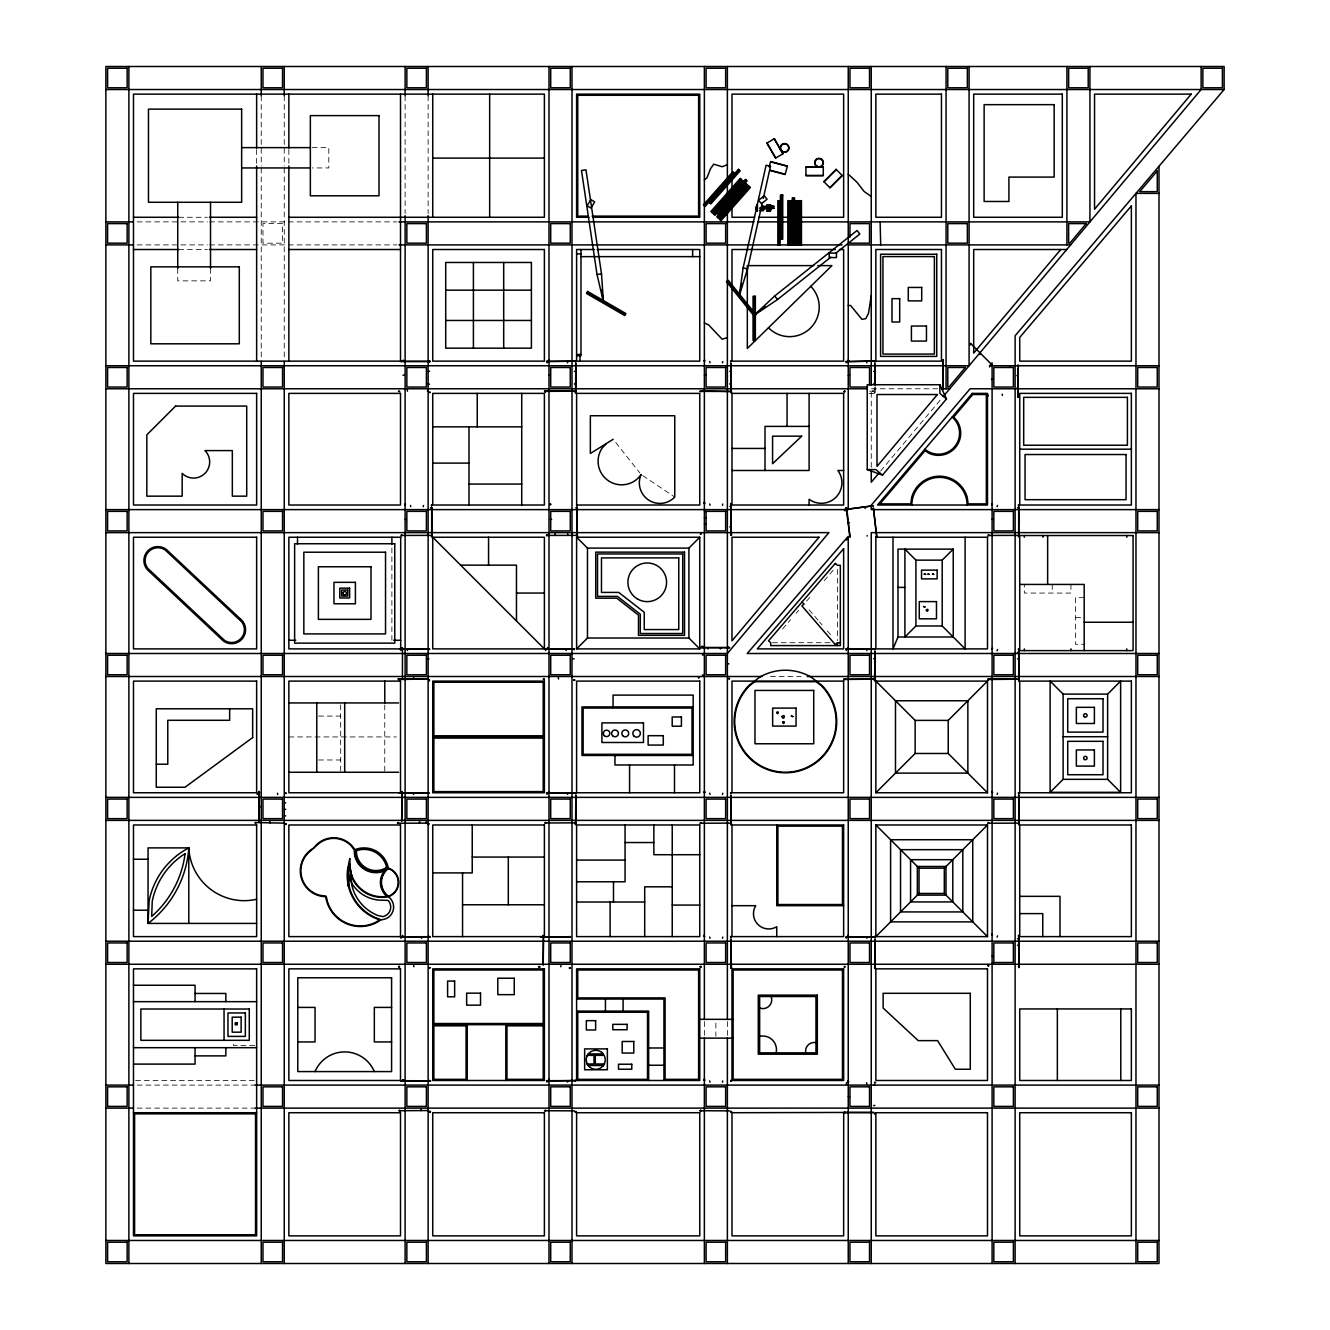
<?xml version="1.0" encoding="UTF-8"?>
<svg xmlns="http://www.w3.org/2000/svg" width="1330" height="1330" viewBox="0 0 1330 1330"><rect width="100%" height="100%" fill="white"/><g stroke="black" fill="none" stroke-linecap="round" stroke-linejoin="round"><path stroke-width="0.75" stroke-dasharray="5 3.75" d="M874.675 392.566L874.708 386.731M869.737 391.17L873.627 391.186L869.737 391.519M872.812 391.253L873.128 390.023M880.576 471.103L940.543 399.715M782.539 629.024L790.652 619.597M796.038 613.363L798.715 610.254M806.562 601.143L812.148 594.66M824.168 580.728L833.644 569.722M312.218 147.63L328.809 147.63L328.809 167.946L312.218 167.946M178.636 217.272L207.38 217.272M137.156 221.877L207.463 221.877M209.542 221.877L396.922 221.877M137.156 244.903L207.463 244.903M209.542 244.903L396.922 244.903M178.636 249.508L207.38 249.508M937.75 388.776L871.25 388.776L871.25 467.678M874.492 392.483L874.242 393.348M868.955 393.381L874.492 393.348M1084.183 597.669L1075.554 597.669L1075.554 644.285L1084.183 644.285M1075.554 617.635L1084.183 617.635M772.464 642.723L830.336 642.723M770.403 676.505L801.125 676.505M318.535 716.072L340.68 716.072M288.859 736.936L396.373 736.936M318.535 759.979L340.68 759.979M254.728 1045.546L233.615 1045.546L233.615 1041.407M135.544 1080.492L254.579 1080.492M137.156 1085.097L255.044 1085.097M137.156 1108.123L255.044 1108.123M642.806 475.641L674.759 497.054M809.039 609.755L818.166 620.345M819.48 621.858L822.09 624.884M827.293 630.935L831.217 635.474M615.724 442.508L639.846 472.915M875.24 386.714L875.256 392.566M1070.949 584.435L1070.949 593.064L1024.333 593.064L1024.333 584.435M1052.246 584.435L1052.246 593.064M875.406 392.4L874.542 392.4M837.468 569.439L837.468 640.628M727.377 1021.606L727.377 1035.937M715.873 1023.086L715.873 1036.253M704.368 1021.606L704.368 1035.937M428.127 95.727L428.127 213.615M405.118 95.727L405.118 213.615M391.885 547.927L391.885 640.262M384.769 704.95L384.769 772.264M340.68 704.817L340.68 772.264M288.859 149.542L288.859 164.554M284.254 95.727L284.254 166.034M284.254 168.112L284.254 361.66M261.245 95.727L261.245 166.034M261.245 168.112L261.245 361.66M256.64 149.542L256.64 164.554M210.522 268.444L210.522 280.863L177.738 280.863L177.738 268.444M282.542 223.606L262.974 223.606L262.974 243.174L282.542 243.174L282.542 223.606"/><path stroke-width="1.5" d="M259.35 792.082L258.968 821.275L259.051 791.333L259.051 792.248M402.076 792.065L401.677 821.258L401.976 791.516M431.668 536.439L431.685 507.245L432.134 536.422M542.673 935.971L543.521 935.971L543.205 965.131L543.388 935.306M575.541 392.566L575.824 363.373L576.04 393.198L575.292 392.533M575.541 824.168L575.824 794.974L576.04 824.8L575.292 824.151M576.921 507.245L577.303 536.439L577.17 507.245M730.918 392.566L730.935 363.373L731.384 392.566M730.918 534.993L730.935 505.816L731.384 534.993M730.918 824.168L730.935 794.991L730.818 824.8L731.384 824.168M730.918 968.04L730.935 938.847L731.384 968.04M874.708 384.769L875.074 363.373L875.223 384.769M875.29 680.345L875.123 651.118L874.492 680.661L875.406 680.644L874.558 680.644M874.791 968.04L875.074 938.847L875.29 968.672L874.542 968.007M943.12 389.574L942.953 359.632L942.804 389.574M1017.866 396.722L1018.248 367.529L1017.866 397.354L1018.448 396.722M1018.68 507.245L1018.664 536.439L1018.996 507.245M1018.68 651.334L1018.863 681.293L1018.996 651.334M1018.68 794.991L1018.863 824.933L1018.996 794.991M1018.68 937.716L1018.863 967.658L1018.996 937.716M284.487 823.137L255.327 822.555M400.463 361.56L430.421 361.428L400.463 361.295M398.518 679.397L397.919 678.815L427.745 678.932L398.584 679.53M398.052 822.538L397.387 823.27L427.213 823.12M399.898 649.289L429.839 649.173L399.881 649.04M399.366 793.162L429.307 793.046L399.349 792.896M401.311 535.441L430.504 535.375M400.446 937.035L429.64 936.702L400.446 936.769M398.867 1110.716L428.676 1110.55M400.829 1080.708L430.77 1080.791L400.829 1080.958M540.678 937.035L570.62 936.918L540.678 936.769M545.15 391.668L544.552 391.07L574.377 391.186L544.569 391.369M546.53 361.56L575.707 361.228L546.53 361.295M545.084 649.289L574.277 648.957L545.084 649.04M546.547 535.441L575.74 535.375M545.184 822.987L574.377 822.854M546.53 793.162L575.707 792.83L546.53 792.896M546.514 1080.708L575.707 1080.575L546.53 1080.958M574.377 1110.866L544.436 1110.716M700.661 391.369L699.813 391.369L729.754 391.452L700.594 390.92M699.829 647.727L729.771 647.61L699.813 647.477M700.594 822.538L699.929 823.27L729.754 823.12M700.727 1110.716L699.813 1110.716L729.754 1110.866M731.101 937.118L730.935 936.918M844.45 678.799L843.802 679.397L873.627 679.198L844.434 679.314M845.78 649.289L874.957 648.957L845.78 649.04M844.434 966.644L844.317 967.06M874.957 361.162L845.78 361.61L874.941 361.012M873.627 1112.628L843.686 1112.545L843.636 1235.869L731.982 1235.869L731.982 1112.728L873.627 1112.379M987.625 395.226L987.292 395.825M988.306 535.441L1017.5 535.375M988.323 679.497L1017.5 679.198L987.675 679.032L988.34 679.763M1018.88 505.6L1019.196 505.799M1017.5 823.12L987.675 823.27L988.34 822.538M1018.83 649.24L1018.68 649.406M1018.83 792.88L1018.68 793.062M1018.83 935.971L1018.747 935.771M880.709 244.903L880.111 221.877M431.834 505.034L431.818 505.749M577.07 505.034L577.037 505.749M700.228 534.095L700.594 534.228M698.483 677.818L698.516 677.103M731.084 361.743L731.068 361.012M731.084 503.605L731.068 504.303M731.084 793.362L731.068 792.63M731.084 1080.509L731.068 1081.224M874.957 937.218L845.764 937.052L874.957 936.702M763.553 206.333L763.719 206.981M350.754 874.01L351.785 885.115A43.109 43.109 0 0 0 378.219 915.622L383.057 916.603A9.792 9.792 0 0 0 388.177 900.443L383.605 900.194A35.528 35.528 0 0 1 352.001 883.752L347.828 874.392M763.254 209.01C763.919 212.75 761.226 208.411 763.187 209.126M764.8 206.832L769.388 206.2L769.388 208.195M762.406 202.459L747.56 268.893L739.247 295.726L743.138 267.912L766.097 165.236L770.502 166.217L763.304 198.436M871.25 295.543L868.507 313.265L865.847 318.601L861.973 319.383L850.651 305.534L848.241 305.318M347.795 885.813L350.422 872.879M970.069 345.035L970.834 344.054M979.661 354.628L980.41 353.647M739.247 295.726L741.857 284.022M769.206 166.882L770.635 161.545L787.393 166.034L785.116 174.513L770.22 170.523M845.913 507.994L846.745 507.894L850.003 537.237L846.096 507.761M846.196 539.631L846.379 539.83M873.045 505.915L844.101 509.673L872.995 505.666M876.586 537.021L873.411 507.994L876.936 536.954M403.306 360.114L403.239 360.098M398.501 391.07L398.501 391.369M429.44 392.55L430.105 392.533M255.177 823.204L255.26 822.705M285.867 792.763L286.183 793.561M405.367 504.286L404.636 504.353M285.435 824.534L285.485 824.55M402.092 647.66L402.308 648.358M549.356 360.114L549.29 360.098M429.39 680.644L429.108 681.06M576.339 361.428L576.073 361.926M549.988 503.688L550.504 503.787M428.144 824.517L428.21 824.534M402.441 935.605L402.641 935.389M577.386 537.071L577.087 537.054M543.704 679.115L543.205 679.314M429.241 968.373L429.291 968.406M574.311 649.173L574.61 648.757M403.539 1079.761L402.807 1079.827M704.518 360.33L704.8 360.098M549.356 791.732L548.642 791.732M429.623 1112.246L429.823 1112.462M704.019 502.557L704.318 502.258M538.583 966.843L538.8 967.06M730.818 535.042L730.818 535.342M569.473 968.373L569.689 968.589M548.642 1079.478L548.941 1079.179M848.607 360.114L848.54 360.098M844.4 391.369L843.902 391.569M575.757 1080.791L576.056 1080.359M704.518 792.065L704.8 791.716M575.308 1112.246L575.524 1112.462M704.019 935.306L704.318 935.306M699.813 966.843L700.029 966.644M848.39 648.192L848.39 647.66M991.814 364.653L970.435 343.306M875.007 649.173L875.306 648.757M704.019 1079.179L704.102 1079.677M730.918 1111.913L731.118 1111.963M991.631 503.987L991.848 504.203M847.892 935.306L847.892 935.605M1018.364 536.788L1018.647 536.555M992.496 648.442L992.346 648.092M875.007 936.619L875.506 937.118M847.892 1081.007L848.39 1081.506M991.631 791.732L991.848 791.516M875.606 1082.919L875.506 1082.404M874.558 1114.075L875.273 1114.075M991.631 934.458L991.848 934.242M987.675 965.414L988.173 965.913M897.983 637.004L953.228 637.004L953.228 549.124L897.983 549.124L897.983 637.004L893.012 648.89L893.012 537.237M844.899 510.787L844.899 509.556M757.435 206.499L757.352 207.663M760.012 210.323L760.893 208.877L769.605 208.877M757.585 205.685L755.939 208.877M756.72 205.718L755.872 207.148L756.77 207.148M586.995 1056.037L588.276 1053.909L603.155 1053.909L603.155 1055.355L595.291 1055.355L595.291 1063.967L603.338 1063.967L603.338 1065.496L588.093 1065.496L586.879 1063.318M603.205 1065.746L604.468 1063.601M407.495 391.203L407.196 389.973M427.512 391.253L427.811 390.023M410.754 506.647L410.471 505.433M423.489 505.483L423.189 506.697M257.455 793.195L257.156 794.409M547.328 361.56L547.046 362.774M277.771 794.459L277.471 793.229M270.123 822.871L269.824 821.657M567.644 362.824L567.361 361.61M400.995 650.52L400.696 649.306M407.695 649.306L407.412 650.52M413.381 678.982L413.663 677.768M554.909 535.059L555.192 533.845M567.927 535.109L567.627 533.895M413.73 793.162L413.431 794.392M710.004 362.774L709.721 361.56M419.399 822.854L419.698 821.641M426.398 822.854L426.099 821.641M722.739 361.61L722.439 362.824M545.899 649.306L545.599 650.52M566.214 650.57L565.915 649.339M558.567 678.982L558.268 677.768M401.261 937.035L400.962 938.265M421.577 938.315L421.278 937.085M413.929 966.727L413.63 965.497M710.004 505.217L709.721 503.987M722.739 504.037L722.439 505.267M547.328 793.162L547.046 794.392M567.644 794.442L567.361 793.212M846.578 361.56L846.296 362.774M866.894 362.824L866.611 361.61M707.926 648.957L707.626 647.743M720.661 647.793L720.361 649.007M560.728 966.727L561.011 965.497M710.004 794.392L709.721 793.162M989.769 365.717L989.47 366.947M722.739 793.212L722.439 794.442M547.328 1080.908L547.046 1082.138M1010.085 366.98L1009.786 365.767M1002.438 395.409L1002.155 394.179M567.644 1082.171L567.361 1080.958M846.578 649.306L846.296 650.52M866.894 650.57L866.611 649.339M710.004 938.265L709.721 937.035M722.739 937.085L722.439 938.315M997.45 505.433L997.168 506.647M710.004 1082.138L709.721 1080.908M722.739 1080.958L722.439 1082.171M997.45 649.522L997.168 650.752M846.578 937.035L846.296 938.265M866.894 938.315L866.611 937.085M997.45 793.162L997.168 794.392M846.578 1082.736L846.296 1083.967M866.894 1084L866.611 1082.786M997.45 935.888L997.168 937.118M1060.725 249.508L973.693 353.115L973.693 249.508L1066.909 249.508M879.246 472.699L871.25 482.208L871.25 469.756M943.219 396.54L1201.123 89.526L1201.123 66.5M882.472 475.126L946.478 398.934L939.861 384.736L867.226 384.736L867.226 469.573L882.472 475.126L875.855 469.573L867.226 469.573M1158.995 166.267L1158.995 1263.5L105.868 1263.5L105.868 66.5L1224.132 66.5L1224.132 89.526L1015.123 335.742L1015.123 1263.5M704.252 205.668L733.611 172.617M709.954 203.174L739.297 170.107M711.716 212.301L741.059 179.234M714.193 214.496L745.382 179.367L747.111 180.897L717.751 213.947L716.039 212.418M746.246 180.132L715.058 215.261L713.329 213.731L742.689 180.681L744.401 182.193M717.651 217.555L746.995 184.504M720.195 219.832L749.555 186.765M606.281 443.588L601.925 448.393A23.541 23.541 0 0 0 608.591 480.878A23.541 23.541 0 0 0 641.11 474.527A20.549 20.549 0 0 0 674.759 497.054L674.759 415.741L590.354 415.741L590.354 453.48L613.18 439.299M824.051 181.861L836.321 169.592M829.837 187.646L842.09 175.377M576.605 648.89L587.478 638.018L688.89 638.018L699.763 648.89L699.763 537.237L576.605 537.237L576.605 648.89L699.763 648.89M576.605 537.237L587.478 548.11L688.89 548.11L699.763 537.237M965.115 537.237L965.115 648.89L942.205 625.981L942.205 560.146L953.228 549.124M915.921 625.981L904.899 637.004L904.899 549.124L915.921 560.146L915.921 625.981L942.205 625.981M875.855 792.763L915.14 753.478L948.224 753.478L987.492 792.763L875.855 792.763L875.855 681.11L987.492 681.11L987.492 792.763M948.224 753.478L948.224 720.394L987.492 681.11M1120.625 792.331L1107.624 779.33L1107.624 694.11L1120.625 681.11L1120.625 792.331L1050.118 792.331L1050.118 681.11L1063.119 694.11L1063.119 779.33L1050.118 792.331M875.855 936.619L919.047 893.444L919.047 868.174L875.855 824.982L987.492 824.982L987.492 936.619L875.855 936.619L875.855 824.982M919.047 868.174L944.317 868.174L987.492 824.982M830.801 257.156L777.518 299.533L754.193 315.193L774.708 295.992L857.052 230.489L859.862 234.03L835.639 253.299M840.344 642.723L837.468 642.723L835.29 644.601L801.907 605.898L804.101 604.019L801.907 602.141M848.241 522.989L849.438 522.673M872.098 509.124L873.295 508.825M755.141 315.426L756.038 314.711L728.275 280.314L726.496 281.744L752.98 314.595M754.193 315.193L765.149 306.482M403.007 375.276L404.22 374.977M429.557 371.186L428.343 371.486M428.293 383.904L429.507 384.204M549.057 375.276L550.271 374.977M575.607 371.186L574.394 371.486M574.344 383.904L575.558 384.204M405.185 519.149L406.415 519.432M430.521 507.761L431.751 508.06M704.435 375.276L705.665 374.977M731.001 371.186L729.771 371.486M729.721 383.904L730.951 384.204M550.42 519.149L551.634 519.432M575.757 507.761L576.971 508.06M848.307 375.276L849.521 374.977M874.857 371.186L873.644 371.486M428.975 658.932L427.761 658.633M873.594 383.904L874.808 384.204M704.484 511.252L705.698 511.535M704.435 517.719L705.665 518.002M729.771 506.331L731.001 506.614M259.167 806.911L260.397 806.612M704.435 524.269L705.665 523.97M285.734 802.821L284.504 803.12M284.504 809.089L285.734 809.371M730.951 526.647L729.721 526.929M284.454 815.988L285.684 815.839M991.498 379.432L992.712 379.133M1018.049 375.343L1016.835 375.642M572.947 658.633L574.178 658.932M1016.785 388.077L1017.999 388.36M702.406 654.992L703.62 654.693M702.356 675.025L703.57 675.308M727.693 663.637L728.907 663.919M992.18 519.149L993.394 519.432M1017.516 507.761L1018.73 508.06M873.644 658.633L874.857 658.932M1018.73 652.149L1017.516 652.448M1017.516 658.865L1018.73 659.148M1018.73 938.514L1017.516 938.814M992.18 956.17L993.394 956.47M1017.516 945.231L1018.73 945.514M992.18 963.169L993.394 962.87M848.307 1096.452L849.521 1096.751M873.644 1085.064L874.857 1085.363M874.808 1105.38L873.594 1105.679M384.919 870.069L388.327 868.058A17.689 17.689 0 0 0 388.327 896.719A12.685 12.685 0 0 1 381.045 919.728L377.122 918.282A45.952 45.952 0 0 1 349.358 863.602L347.812 874.658L348.975 885.747M875.09 361.644L875.506 361.644M1018.481 366.016L1018.481 365.168L1018.514 366.082M547.495 647.56L547.927 648.225M729.239 678.882L729.023 678.583M429.673 936.918L430.172 937.118M398.767 966.428L398.568 966.644M727.377 164.704L722.124 166.749L713.745 164.172L710.636 168.461L706.962 177.804L704.368 179.866M727.377 337.587L722.157 339.216L708.641 324.919L704.368 322.924M597.037 274.545L601.509 273.88L585.965 169.808L581.493 170.489L597.037 274.545L603.421 301.893L601.509 273.88M845.996 508.742L846.844 508.642M865.215 507.927L865.099 508.442M867.093 536.09L867.21 535.574M876.287 536.638L877.152 536.522M876.337 537.004L877.202 536.904M402.408 677.386L402.491 648.192M574.51 680.312L574.294 680.145M105.868 89.526L1224.132 89.526M241.644 147.63L310.139 147.63M432.732 158.104L544.386 158.104M805.947 167.248L823.287 167.248M241.644 167.946L310.139 167.946M805.947 175.427L823.287 175.427M1158.995 193.382L1135.97 193.382L1135.97 1263.5M794.575 200.697L791.117 200.697L791.117 244.903M756.737 204.82L757.585 204.82M767.61 205.302L769.92 205.302M771.467 205.618L771.467 209.043M756.72 206L756.72 208.394M771.467 206.2L774.309 206.433L771.467 206.283M756.72 206.3L756.72 208.095M769.638 206.466L761.492 206.2M769.638 206.549L771.633 206.798M762.04 207.148L765.98 207.148M769.605 207.148L767.942 207.148L767.942 204.853M769.638 207.846L771.633 207.746M759.397 208.095L769.638 207.929M771.467 208.295L774.309 208.228L771.467 208.527M757.618 208.877L755.872 208.877L756.77 210.323M771.467 208.793L771.566 205.568M756.72 210.323L757.585 210.306M760.078 210.306L760.162 211.154M760.893 210.622L763.52 210.622L763.52 208.877M767.061 211.187L770.502 211.187L770.502 210.323L767.061 210.323L767.144 211.187L767.36 210.323M767.626 211.27L769.937 211.27M587.993 216.125L577.752 216.125L577.752 95.278L698.616 95.278L698.616 216.125L592.099 216.125M133.482 217.272L178.636 217.272M209.425 217.272L256.64 217.272M288.859 217.272L544.386 217.272L544.386 94.131L133.482 94.131L133.482 361.145L400.513 361.145L400.513 94.131M588.924 217.272L576.605 217.272L576.605 94.131L699.763 94.131L699.763 217.272L593.03 217.272M754.725 217.272L731.982 217.272L731.982 94.131L843.636 94.131L843.636 217.272L783.669 217.272M758.865 217.272L779.53 217.272M105.868 221.877L133.017 221.877M398.967 221.877L754.01 221.877M758.1 221.877L778.582 221.877M782.688 221.877L1089.935 221.877L1089.935 66.5M792.264 242.126L794.575 242.126M849.953 243.174L869.521 243.174L869.521 223.606L849.953 223.606L849.953 237.305M105.868 244.903L133.017 244.903M398.967 244.903L842.09 244.903M848.241 244.903L1070.6 244.903M133.482 249.508L178.636 249.508M209.425 249.508L256.64 249.508M288.859 249.508L400.513 249.508M594.493 249.508L576.605 249.508L576.605 361.145L699.763 361.145L699.763 249.508L597.137 249.508M835.356 249.508L731.982 249.508L731.982 361.145L843.636 361.145L843.636 249.508L839.496 249.508M576.605 253.864L580.977 253.864M580.977 256.64L699.763 256.64M813.727 265.618L747.327 265.618L747.327 348.46L831.932 265.618L817.767 265.618M445.716 290.173L531.402 290.173M445.716 320.464L531.402 320.464M576.605 354.545L580.977 354.545M576.605 355.692L580.977 355.692L580.977 249.508M548.509 360.48L549.373 360.48M847.759 360.48L848.623 360.48M942.521 360.413L943.386 360.413M942.521 360.796L943.386 360.796M402.458 360.862L403.322 360.862M548.509 360.862L549.373 360.862M703.886 360.862L704.75 360.862M847.759 360.862L848.623 360.862M990.95 365.019L991.814 365.019M105.868 365.75L969.088 365.75L969.088 66.5M1158.995 365.75L989.653 365.75L992.097 362.874L992.097 1263.5M867.576 387.047L849.953 387.047L849.953 367.479L869.521 367.479L869.521 385.085M105.868 388.776L867.409 388.776M941.906 388.776L949.753 388.776M1158.995 388.776L970.119 388.776L871.25 505.234L871.25 509.623L1158.995 509.623M429.241 392.151L430.105 392.151M575.292 392.151L576.156 392.151M730.669 392.151L731.533 392.151M730.669 392.533L731.533 392.533M1017.733 396.307L1018.597 396.307M1017.733 396.689L1018.597 396.689M809.106 426.398L765.016 426.398L765.016 470.488M432.732 426.847L521.726 426.847M731.982 448.443L765.016 448.443M1019.728 449.191L1131.365 449.191M432.732 463.106L468.991 463.106M731.982 470.488L809.106 470.488L809.106 393.381M843.636 470.488L837.867 470.488A20.565 20.565 0 0 1 809.106 499.265L809.106 505.018M468.991 484.07L521.726 484.07M703.886 502.923L704.75 502.923M703.886 503.305L704.75 503.305M549.872 504.353L550.736 504.353M404.636 504.735L405.5 504.735M549.872 504.735L550.736 504.735M991.631 504.735L992.496 504.735M576.605 505.018L699.763 505.018L699.763 393.381L576.605 393.381L576.655 505.749M105.868 509.623L848.241 509.623L848.241 66.5M105.868 532.632L828.889 532.632L727.377 653.495L105.868 653.495M1158.995 532.632L871.25 532.632L871.25 1263.5M730.669 534.594L731.533 534.594M730.669 534.976L731.533 534.976M431.419 536.023L432.283 536.023M576.655 536.023L577.519 536.023M1018.414 536.023L1019.279 536.023M431.419 536.406L432.283 536.406M576.655 536.406L577.519 536.406M1019.279 536.406L1019.129 536.422M432.732 537.237L544.386 537.237L544.386 648.89L432.732 648.89L432.732 537.237L544.386 648.89M915.921 560.146L942.205 560.146M460.645 565.15L516.472 565.15L516.472 620.977M1019.728 584.435L1084.183 584.435L1084.183 650.619M897.983 587.394L904.899 587.394M516.472 593.064L544.386 593.064M1084.183 622.24L1133.077 622.24M288.859 640.262L295.775 640.262M393.647 640.262L400.696 640.262M702.722 646.28L701.941 646.297M701.808 647.045L702.672 647.045M401.876 648.225L402.741 648.225M847.759 648.225L848.623 648.225M401.876 648.608L402.741 648.608M547.079 648.608L547.927 648.608M847.759 648.608L848.623 648.608M991.631 648.824L992.496 648.824M1158.995 653.495L747.227 653.495L848.241 536.323L848.241 1263.5M105.868 676.505L762.206 676.505M807.26 676.505L1158.995 676.505M728.591 678.333L729.455 678.333M728.591 678.716L729.455 678.716M428.659 679.896L429.524 679.896M573.862 679.896L574.726 679.896M874.542 679.896L875.406 679.896M428.659 680.278L429.524 680.278M573.862 680.278L574.726 680.278M874.542 680.278L875.406 680.278M1018.414 680.112L1019.279 680.112M1063.119 694.11L1107.624 694.11M288.859 702.938L398.568 702.938M693.179 706.912L581.975 706.912L581.975 755.473L693.179 755.473M875.855 681.11L915.14 720.394L948.224 720.394M1063.119 736.72L1107.624 736.72M432.732 736.936L544.386 736.936M156.275 764.218L167.78 764.218L167.78 720.295L229.658 720.295L229.658 708.79M288.859 772.264L398.568 772.264M1063.119 779.33L1107.624 779.33M259.483 792.115L258.885 792.098M401.344 792.098L402.209 792.098M548.509 792.098L549.373 792.098M703.886 792.098L704.75 792.098M991.631 792.098L992.496 792.098M258.619 792.497L259.483 792.497M401.344 792.481L402.209 792.481M548.509 792.481L549.373 792.481M703.886 792.481L704.75 792.481M991.631 792.481L992.496 792.481M105.868 797.368L1158.995 797.368M105.868 820.377L1158.995 820.377M285.418 823.785L286.266 823.785M428.127 823.769L428.992 823.769M575.292 823.769L576.156 823.769M730.669 823.769L731.533 823.769M1018.414 823.769L1019.279 823.769M428.127 824.151L428.992 824.151M730.669 824.151L731.533 824.151M285.418 824.168L286.266 824.168M625.05 842.538L653.861 842.538M256.64 899.263A55.528 55.528 0 0 1 188.794 847.892L148.046 847.892L148.046 923.419L256.64 923.419M699.763 854.708L653.861 854.708L653.861 824.982M472.233 857.069L544.386 857.069M133.482 859.247L148.046 859.247M576.605 860.094L625.05 860.094M432.732 872.912L472.233 872.912L472.233 824.982M576.605 881.79L625.05 881.79L625.05 824.982M672.232 886.811L644.701 886.811L644.701 936.619M919.047 893.444L944.317 893.444L987.492 936.619M1019.728 896.337L1060.01 896.337L1060.01 936.619M576.605 902.023L644.701 902.023M462.557 904.766L544.386 904.766M672.232 905.082L699.763 905.082M731.982 905.68L755.723 905.68A15.295 15.295 0 0 0 776.753 926.711L776.753 936.619M843.636 905.68L776.753 905.68L776.753 824.982M133.482 910.202L148.046 910.202M1019.728 913.61L1042.753 913.61L1042.753 936.619M991.631 934.824L992.496 934.824M991.631 935.206L992.496 935.206M847.759 935.971L848.623 935.971M402.425 936.353L403.289 936.353M703.886 936.353L704.75 936.353M847.759 936.353L848.623 936.353M105.868 941.224L1158.995 941.224M105.868 964.25L1158.995 964.25M1018.414 966.494L1019.279 966.494M429.224 967.625L430.072 967.625M569.456 967.625L570.321 967.625M730.669 967.625L731.533 967.625M874.542 967.625L875.406 967.625M429.224 968.007L430.072 968.007M569.456 968.007L570.321 968.007M730.669 968.007L731.533 968.007M133.482 985.247L195.061 985.247L195.061 1001.656M195.061 993.46L225.851 993.46L225.851 1001.656M576.605 999.046L663.936 999.046L663.936 1080.492M133.482 1001.656L256.64 1001.656M297.787 1007.409L315.044 1007.409L315.044 1041.939L297.787 1041.939M391.585 1007.409L374.329 1007.409L374.329 1041.939L391.585 1041.939M576.605 1011.099L648.658 1011.099L648.658 1080.492M699.763 1019.329L733.129 1019.329M432.732 1024.682L544.386 1024.682M699.763 1038.132L733.129 1038.132M133.482 1047.691L256.64 1047.691M648.658 1047.99L663.953 1047.99M587.411 1055.355L594.011 1055.355L594.011 1063.967L587.245 1063.967M195.061 1055.887L225.851 1055.887L225.851 1047.691M133.482 1064.1L195.061 1064.1L195.061 1047.691M648.658 1065.247L663.953 1065.247M548.509 1079.827L549.373 1079.827M703.886 1079.827L704.75 1079.827M402.807 1080.209L403.672 1080.209M548.509 1080.209L549.373 1080.209M703.886 1080.209L704.75 1080.209M847.759 1081.672L848.623 1081.672M847.759 1082.055L848.623 1082.055M105.868 1085.097L133.017 1085.097M255.044 1085.097L1158.995 1085.097M105.868 1108.123L133.017 1108.123M255.044 1108.123L1158.995 1108.123M421.161 1109.37L420.862 1110.6M429.59 1111.498L430.455 1111.498M575.292 1111.498L576.156 1111.498M730.669 1111.498L731.533 1111.498M429.59 1111.88L430.455 1111.88M575.292 1111.88L576.156 1111.88M730.669 1111.88L731.533 1111.88M133.482 1112.728L256.64 1112.728M874.542 1113.326L875.406 1113.326M105.868 1240.474L1158.995 1240.474M743.138 267.912L747.56 268.893M770.552 161.844L787.31 166.333M770.303 170.24L785.199 174.23M432.067 536.555L431.651 536.971M576.356 792.746L576.073 793.545M587.062 292.45L625.349 314.562M871.25 196.441L864.118 191.487L856.886 182.127L848.241 174.164M946.478 398.934L939.861 393.381L939.861 384.736M601.659 1052.362L603.388 1054.141M727.394 281.029L754.01 314.03M774.708 295.992L777.518 299.533M774.16 138.852L782.838 153.881M767.077 142.942L775.756 157.971M352.134 877.9L349.358 863.602A32.652 32.652 0 0 0 388.327 896.719A15.096 15.096 0 0 0 388.327 868.058A21.114 21.114 0 0 1 354.877 849.687A24.688 24.688 0 0 0 313.664 848.091A25.935 25.935 0 0 0 325.684 896.719A35.012 35.012 0 0 0 381.045 919.728M601.642 290.023L603.421 301.893M872.613 505.716L872.713 506.564M846.661 538.933L846.761 539.781M769.289 206.2L769.305 208.095M1126.759 535.524L1126.759 537.237M1126.759 648.89L1126.759 650.619M1120.791 1008.938L1120.791 1080.492M1070.949 648.89L1070.949 650.619M1066.909 66.5L1066.909 244.903M1057.35 1008.938L1057.35 1080.492M1047.641 535.524L1047.641 584.435M1043.036 535.524L1043.036 537.237M1024.333 535.524L1024.333 537.237M1024.333 648.89L1024.333 650.619M1018.797 504.885L1018.797 505.749M1018.797 648.974L1018.797 649.838M1018.797 792.63L1018.797 793.478M1018.797 935.356L1018.797 936.204M1018.431 504.885L1018.431 505.749M1018.431 648.974L1018.431 649.838M1018.431 792.63L1018.431 793.478M1018.431 935.356L1018.431 936.22M1017.733 365.168L1017.733 366.033M988.722 534.793L988.722 535.658M988.722 678.899L988.722 679.763M988.722 822.538L988.722 823.403M988.722 965.264L988.722 966.129M988.34 534.793L988.34 535.658M988.34 965.264L988.34 966.129M988.04 395.093L988.04 395.958M946.062 66.5L946.062 388.776M944.317 868.174L944.317 893.444M915.14 720.394L915.14 753.478M874.941 648.757L874.941 649.622M874.941 936.486L874.941 937.351M874.558 361.012L874.558 361.876M874.558 648.757L874.558 649.622M874.558 936.486L874.558 937.351M874.558 1082.188L874.558 1083.052M871.25 66.5L871.25 384.935M844.849 390.92L844.849 391.785M844.849 678.666L844.849 679.53M844.849 966.411L844.849 967.276M844.849 1112.113L844.849 1112.977M844.467 390.92L844.467 391.785M844.467 678.666L844.467 679.53M844.467 966.411L844.467 967.276M844.467 1112.113L844.467 1112.977M837.468 642.723L837.468 645.599M801.458 244.903L801.458 200.697L799.147 200.697L799.147 244.903M800.294 200.697L800.294 244.903M798.05 244.903L798.05 200.697L795.739 200.697L795.739 244.903M796.886 200.697L796.886 244.903M794.575 244.903L794.575 197.921L792.264 197.921L792.264 244.903M793.428 197.921L793.428 244.903M790.103 244.903L790.103 200.697L787.809 200.697L787.809 244.903M788.956 200.697L788.956 244.903M787.061 393.381L787.061 426.398M781.575 195.044L781.575 239.25M780.128 244.903L780.128 200.697L777.834 200.697L777.834 244.903M778.981 200.697L778.981 244.903M771.084 206.749L771.084 207.646M770.552 206.549L770.552 207.846M770.353 204.853L770.253 205.718M770.419 210.323L770.353 211.187M769.987 204.853L769.92 205.718M770.17 206.549L769.97 207.846M769.937 210.323L769.937 211.187M769.638 210.323L769.638 211.187M769.588 204.853L769.605 211.187M769.189 204.853L769.222 205.718M769.206 210.323L769.206 211.187M768.773 204.853L768.757 205.718M768.773 210.323L768.79 211.187M768.341 204.853L768.308 205.718M768.358 210.323L768.324 211.187M767.942 208.877L767.925 211.187M767.56 204.853L767.61 205.718M767.576 210.323L767.56 211.187M767.194 204.853L767.277 205.718M760.893 208.877L761.026 210.622M757.219 204.82L757.285 205.685M757.236 210.306L757.219 211.154M757.036 204.82L757.036 205.685M757.036 210.306L757.036 211.154M756.787 204.82L756.82 211.154M754.193 296.307L754.193 340.513M731.068 936.486L731.068 937.351M730.685 361.012L730.685 361.876M730.685 503.455L730.685 504.319M730.685 792.63L730.685 793.478M730.685 936.486L730.685 937.351M730.685 1080.359L730.685 1081.224M728.607 647.195L728.607 648.059M727.377 66.5L727.377 179.001M727.377 185.119L727.377 1019.561M727.377 1037.982L727.377 1263.5M704.368 66.5L704.368 1019.561M704.368 1037.982L704.368 1263.5M700.976 390.92L700.976 391.785M700.976 533.363L700.976 534.228M700.976 822.538L700.976 823.403M700.976 966.411L700.976 967.276M700.976 1110.284L700.976 1111.149M700.594 966.411L700.594 967.276M700.594 1110.284L700.594 1111.149M698.898 677.103L698.898 677.968M692.631 249.508L692.631 256.64M688.89 548.11L688.89 638.018M674.493 764.983L674.493 792.763M672.232 824.982L672.232 936.619M629.572 764.983L629.572 792.763M623.105 999.046L623.105 1011.099M614.959 755.473L614.959 764.983L693.179 764.983L693.179 695.108L613.063 695.108L613.063 706.912M613.496 881.79L613.496 902.023M610.104 902.023L610.104 936.619M605.433 999.046L605.433 1011.099M587.478 548.11L587.478 638.018M579.98 355.692L579.98 361.145M575.308 361.012L575.308 361.876M575.308 792.63L575.308 793.478M575.308 1080.359L575.308 1081.224M574.244 648.757L574.244 649.622M573.862 648.757L573.862 649.622M572 66.5L572 1263.5M569.839 936.486L569.839 937.351M569.456 936.486L569.456 937.351M548.991 66.5L548.991 1263.5M546.962 534.793L546.962 535.658M546.58 534.793L546.58 535.658M545.599 390.92L545.599 391.785M545.599 822.538L545.599 823.403M545.599 1110.284L545.599 1111.149M545.217 390.92L545.217 391.785M545.217 822.538L545.217 823.403M545.217 1110.284L545.217 1111.149M544.153 678.666L544.153 679.53M539.764 966.411L539.764 967.276M539.382 966.411L539.382 967.276M521.726 393.381L521.726 505.018M508.309 857.069L508.309 904.766M505.816 1024.682L505.816 1080.492M503.704 262.476L503.704 348.177M489.656 94.131L489.656 217.272M488.559 537.237L488.559 565.15M477.237 393.381L477.237 426.847M473.413 262.476L473.413 348.177M468.991 426.847L468.991 505.018M467.229 1024.682L467.229 1080.492M462.557 872.912L462.557 936.619M432.732 94.131L432.732 217.272M431.435 504.885L431.435 505.749M429.623 361.012L429.623 361.876M429.607 936.486L429.607 937.351M429.607 1080.359L429.607 1081.224M429.241 361.012L429.241 361.876M429.224 936.486L429.224 937.351M429.058 648.757L429.058 649.622M428.676 648.757L428.676 649.622M428.127 66.5L428.127 95.727M428.127 215.676L428.127 1263.5M405.118 66.5L405.118 95.727M405.118 215.676L405.118 1263.5M401.726 534.793L401.726 535.658M401.344 534.793L401.344 535.658M399.898 1110.284L399.898 1111.149M399.549 390.92L399.549 391.785M399.515 966.411L399.515 967.276M399.515 1110.284L399.515 1111.149M398.967 678.666L398.967 679.53M399.133 966.411L399.133 967.276M398.435 822.538L398.435 823.403M391.885 537.237L391.885 544.153M384.769 681.11L384.769 702.938M344.686 702.938L344.686 772.264M316.773 702.938L316.773 772.264M297.504 537.237L297.504 544.153M288.859 94.131L288.859 147.996M288.859 165.967L288.859 361.145M285.418 792.647L285.418 793.511M284.254 66.5L284.254 95.727M284.254 361.66L284.254 1263.5M261.245 66.5L261.245 95.727M261.245 361.66L261.245 1263.5M256.64 94.131L256.64 147.996M256.64 165.967L256.64 361.145M255.709 822.555L255.709 823.42M224.055 1009.021L224.055 1040.326M210.522 202.276L210.522 268.444M188.794 847.892A103.474 103.474 0 0 1 148.046 923.419L149.143 900.759A76.575 76.575 0 0 1 188.794 847.892L188.794 923.419M177.738 202.276L177.738 268.444M128.877 66.5L128.877 1263.5M952.13 417.071A21.064 21.064 0 0 1 954.558 446.764A21.064 21.064 0 0 1 924.865 449.191M911.815 505.018A27.647 27.647 0 0 1 939.462 477.37A27.647 27.647 0 0 1 967.11 505.018M805.731 1052.845A8.695 8.695 0 0 1 815.972 1042.604M759.646 1036.336A13.765 13.765 0 0 1 776.138 1052.845M771.134 996.519A8.845 8.845 0 0 1 759.646 1008.007M810.785 286.332A29.609 29.609 0 0 1 810.336 328.194A29.609 29.609 0 0 1 768.474 327.762M354.877 849.687A24.655 24.655 0 0 1 388.327 868.058M315.044 1071.581A32.169 32.169 0 0 1 374.329 1071.581M185.036 853.71L184.936 854.791A100.349 100.349 0 0 1 151.703 916.42L152.219 901.374A73.449 73.449 0 0 1 183.956 854.359L185.036 853.71M776.72 712.498C777.934 716.305 779.679 709.821 776.72 712.498M781.974 716.504C783.736 721.99 786.246 712.631 781.974 716.504M782.622 722.273C783.902 726.296 785.747 719.43 782.622 722.273M791.383 716.139L792.996 716.571L791.383 716.139M911.632 497.553L910.817 503.87L879.961 503.87L925.082 450.704L928.988 453.231A22.228 22.228 0 0 0 956.769 420.496L953.66 417.055L972.779 394.528L986.345 394.528L986.345 503.87L968.124 503.87L967.292 497.553A28.811 28.811 0 0 0 911.632 497.553M924.217 574.011L925.63 574.394L924.217 574.011M923.585 606.547L924.965 606.929L923.585 606.547M927.991 574.028L929.188 574.361L927.991 574.028M926.295 610.005C927.575 614.028 929.421 607.162 926.295 610.005M932.513 574.045L933.693 574.361L932.513 574.045M349.757 858.565L347.645 868.989A46.567 46.567 0 0 0 376.889 918.847L379.665 919.861L375.659 922.305A34.397 34.397 0 0 1 327.646 902.355L326.166 896.187L319.15 895.123A25.32 25.32 0 0 1 308.643 852.547L317.687 844.517A24.073 24.073 0 0 1 351.153 845.813L354.279 849.903L354.412 853.727A21.729 21.729 0 0 0 381.328 871.998L385.783 869.438L383.904 871.615A18.288 18.288 0 0 0 385.783 895.356L386.88 896.287L383.439 896.703A32.036 32.036 0 0 1 350.172 868.407L349.757 858.565M590.769 199.6L587.145 205.867L591.019 208.112L594.643 201.844L590.769 199.6M587.627 291.453L586.48 293.448L624.768 315.559L625.915 313.564L587.627 291.453M937.401 394.528L877.002 466.414L877.002 394.528L937.401 394.528M819.014 537.237L731.982 640.844L731.982 537.237L819.014 537.237M1191.231 94.131L1094.54 209.242L1094.54 94.131L1191.231 94.131M965.38 367.479L948.938 387.047L947.791 387.047L947.791 367.479L965.38 367.479M1086.228 223.606L1069.802 243.174L1068.638 243.174L1068.638 223.606L1086.228 223.606M1157.266 170.972L1139.71 191.653L1157.266 191.653L1157.266 170.972M972.247 393.381L877.484 505.018L987.492 505.018L987.492 393.381L972.247 393.381M1131.365 205.917L1019.728 337.438L1019.728 361.145L1131.365 361.145L1131.365 205.917M843.636 548.708L757.269 648.89L843.636 648.89L843.636 548.708M835.29 563.421L768.54 640.844L770.718 642.723L770.718 645.599L840.344 645.599L840.344 565.3L837.468 565.3L835.29 563.421M732.747 171.853L703.404 204.903L705.116 206.433L734.459 173.382L732.747 171.853M738.449 169.342L709.09 202.409L710.819 203.939L740.162 170.872L738.449 169.342M740.212 178.469L710.852 211.536L712.581 213.066L741.924 179.999L740.212 178.469M746.147 183.739L716.787 216.79L718.516 218.32L747.859 185.269L746.147 183.739M748.69 186L719.347 219.068L721.06 220.597L750.403 187.53L748.69 186M175.593 406.082L146.832 434.844L146.832 496.157L182.177 496.157L182.177 473.364A16.11 16.11 0 0 0 204.97 473.364A16.11 16.11 0 0 0 204.97 450.587L232.334 450.587L232.334 496.157L246.715 496.157L246.715 406.082L175.593 406.082M836.105 169.375L823.835 181.645L830.036 187.863L842.306 175.593L836.105 169.375M801.707 436.174L772.58 463.705L772.58 436.174L801.707 436.174M388.393 868.573L386.515 870.169A17.24 17.24 0 0 0 386.515 894.608L388.393 896.221L390.97 895.057A14.647 14.647 0 0 0 390.97 869.737L388.393 868.573M764.268 195.743L758.632 200.281L761.442 203.773L767.077 199.217L764.268 195.743M759.779 677.103L749.172 685.249A51.288 51.288 0 0 0 749.172 757.784A51.288 51.288 0 0 0 821.707 757.784A51.288 51.288 0 0 0 821.707 685.249L811.084 677.103A51.288 51.288 0 0 0 759.779 677.103M754.758 681.692L749.571 685.665A50.706 50.706 0 0 0 749.571 757.369A50.706 50.706 0 0 0 821.292 757.369A50.706 50.706 0 0 0 821.292 685.665L816.105 681.692L754.758 681.692M252.667 737.568L185.036 787.244L156.275 787.244L156.275 708.79L252.667 708.79L252.667 737.568M386.598 867.36L384.27 868.723A19.618 19.618 0 0 1 356.507 853.461L356.407 850.768L358.684 850.036A23.159 23.159 0 0 1 385.983 865.032L386.598 867.36M774.426 138.702L766.828 143.091L775.49 158.12L783.087 153.731L774.426 138.702M127.148 68.229L107.597 68.229L107.597 87.797L127.148 87.797L127.148 68.229M282.542 68.229L262.974 68.229L262.974 87.797L282.542 87.797L282.542 68.229M426.398 68.229L406.847 68.229L406.847 87.797L426.398 87.797L426.398 68.229M570.271 68.229L550.703 68.229L550.703 87.797L570.271 87.797L570.271 68.229M725.648 68.229L706.097 68.229L706.097 87.797L725.648 87.797L725.648 68.229M869.521 68.229L849.953 68.229L849.953 87.797L869.521 87.797L869.521 68.229M967.359 68.229L947.791 68.229L947.791 87.797L967.359 87.797L967.359 68.229M1088.206 68.229L1068.638 68.229L1068.638 87.797L1088.206 87.797L1088.206 68.229M1222.403 68.229L1202.852 68.229L1202.852 87.797L1222.403 87.797L1222.403 68.229M941.457 94.131L875.855 94.131L875.855 217.272L941.457 217.272L941.457 94.131M1062.304 94.131L973.693 94.131L973.693 217.272L1062.304 217.272L1062.304 94.131M1054.158 104.654L984.134 104.654L984.134 201.478L1008.921 201.478L1008.921 177.09L1054.158 177.09L1054.158 104.654M241.644 109.127L148.478 109.127L148.478 202.276L241.644 202.276L241.644 109.127M379.017 115.61L310.356 115.61L310.356 195.793L379.017 195.793L379.017 115.61M823.287 166.948L805.947 166.948L805.947 175.726L823.287 175.726L823.287 166.948M782.738 195.044L780.427 195.044L780.427 239.25L782.738 239.25L782.738 195.044M770.486 204.853L767.044 204.853L767.111 205.718L770.486 205.718L770.486 204.853M127.148 223.606L107.597 223.606L107.597 243.174L127.148 243.174L127.148 223.606M426.398 223.606L406.847 223.606L406.847 243.174L426.398 243.174L426.398 223.606M570.271 223.606L550.703 223.606L550.703 243.174L570.271 243.174L570.271 223.606M725.648 223.606L706.097 223.606L706.097 243.174L725.648 243.174L725.648 223.606M967.359 223.606L947.791 223.606L947.791 243.174L967.359 243.174L967.359 223.606M544.386 249.508L432.732 249.508L432.732 361.145L544.386 361.145L544.386 249.508M941.457 249.508L875.855 249.508L875.855 361.145L941.457 361.145L941.457 249.508M836.47 253.099L829.222 253.099L829.222 257.571L836.47 257.571L836.47 253.099M936.736 254.23L880.593 254.23L880.593 356.407L936.736 356.407L936.736 254.23M934.391 256.574L882.937 256.574L882.937 354.079L934.391 354.079L934.391 256.574M531.402 262.476L445.716 262.476L445.716 348.177L531.402 348.177L531.402 262.476M239.3 266.848L150.822 266.848L150.822 343.805L239.3 343.805L239.3 266.848M921.707 287.446L908.274 287.446L908.274 300.879L921.707 300.879L921.707 287.446M755.357 296.307L753.046 296.307L753.046 340.513L755.357 340.513L755.357 296.307M899.695 298.651L891.981 298.651L891.981 322.01L899.695 322.01L899.695 298.651M926.461 326.033L911.416 326.033L911.416 341.079L926.461 341.079L926.461 326.033M127.148 367.479L107.597 367.479L107.597 387.047L127.148 387.047L127.148 367.479M282.542 367.479L262.974 367.479L262.974 387.047L282.542 387.047L282.542 367.479M426.398 367.479L406.847 367.479L406.847 387.047L426.398 387.047L426.398 367.479M570.271 367.479L550.703 367.479L550.703 387.047L570.271 387.047L570.271 367.479M725.648 367.479L706.097 367.479L706.097 387.047L725.648 387.047L725.648 367.479M1013.394 367.479L993.826 367.479L993.826 387.047L1013.394 387.047L1013.394 367.479M1157.266 367.479L1137.699 367.479L1137.699 387.047L1157.266 387.047L1157.266 367.479M256.64 393.381L133.482 393.381L133.482 505.018L256.64 505.018L256.64 393.381M400.513 393.381L288.859 393.381L288.859 505.018L400.513 505.018L400.513 393.381M544.386 393.381L432.732 393.381L432.732 505.018L544.386 505.018L544.386 393.381M843.636 393.381L731.982 393.381L731.982 505.018L843.636 505.018L843.636 393.381M1131.365 393.381L1019.728 393.381L1019.728 505.018L1131.365 505.018L1131.365 393.381M1127.408 397.338L1023.684 397.338L1023.684 445.234L1127.408 445.234L1127.408 397.338M1126.045 454.527L1025.048 454.527L1025.048 499.681L1126.045 499.681L1126.045 454.527M127.148 511.352L107.597 511.352L107.597 530.919L127.148 530.919L127.148 511.352M282.542 511.352L262.974 511.352L262.974 530.919L282.542 530.919L282.542 511.352M426.398 511.352L406.847 511.352L406.847 530.919L426.398 530.919L426.398 511.352M570.271 511.352L550.703 511.352L550.703 530.919L570.271 530.919L570.271 511.352M725.648 511.352L706.097 511.352L706.097 530.919L725.648 530.919L725.648 511.352M1013.394 511.352L993.826 511.352L993.826 530.919L1013.394 530.919L1013.394 511.352M1157.266 511.352L1137.699 511.352L1137.699 530.919L1157.266 530.919L1157.266 511.352M1133.077 535.524L1019.728 535.524L1019.728 650.619L1133.077 650.619L1133.077 535.524M256.64 537.237L133.482 537.237L133.482 648.89L256.64 648.89L256.64 537.237M400.696 537.237L288.859 537.237L288.859 648.89L400.696 648.89L400.696 537.237M987.492 537.237L875.855 537.237L875.855 648.89L987.492 648.89L987.492 537.237M394.761 543.737L294.628 543.737L294.628 643.138L394.761 643.138L394.761 543.737M385.534 552.216L303.839 552.216L303.839 633.911L385.534 633.911L385.534 552.216M684.518 552.133L595.724 552.133L595.724 598.184L616.754 598.184L638.483 615.108L638.483 635.324L684.518 635.324L684.518 552.133M682.706 553.945L597.519 553.945L597.519 596.372L617.386 596.372L640.295 614.227L640.295 633.512L682.706 633.512L682.706 553.945M678.765 557.885L601.476 557.885L601.476 592.415L618.733 592.415L644.235 612.299L644.235 629.572L678.765 629.572L678.765 557.885M370.987 566.763L318.385 566.763L318.385 619.364L370.987 619.364L370.987 566.763M937.118 570.138L921.54 570.138L921.54 578.883L937.118 578.883L937.118 570.138M355.409 582.341L333.963 582.341L333.963 603.787L355.409 603.787L355.409 582.341M349.607 588.159L339.782 588.159L339.782 597.985L349.607 597.985L349.607 588.159M347.712 590.038L341.66 590.038L341.66 596.089L347.712 596.089L347.712 590.038M936.486 601.609L919.279 601.609L919.279 618.816L936.486 618.816L936.486 601.609M127.148 655.225L107.597 655.225L107.597 674.776L127.148 674.776L127.148 655.225M282.542 655.225L262.974 655.225L262.974 674.776L282.542 674.776L282.542 655.225M426.398 655.225L406.847 655.225L406.847 674.776L426.398 674.776L426.398 655.225M570.271 655.225L550.703 655.225L550.703 674.776L570.271 674.776L570.271 655.225M725.648 655.225L706.097 655.225L706.097 674.776L725.648 674.776L725.648 655.225M869.521 655.225L849.953 655.225L849.953 674.776L869.521 674.776L869.521 655.225M1013.394 655.225L993.826 655.225L993.826 674.776L1013.394 674.776L1013.394 655.225M1157.266 655.225L1137.699 655.225L1137.699 674.776L1157.266 674.776L1157.266 655.225M256.64 681.11L133.482 681.11L133.482 792.763L256.64 792.763L256.64 681.11M400.513 681.11L288.859 681.11L288.859 792.763L400.513 792.763L400.513 681.11M544.386 681.11L432.732 681.11L432.732 792.763L544.386 792.763L544.386 681.11M699.763 681.11L576.605 681.11L576.605 792.763L699.763 792.763L699.763 681.11M843.636 681.11L731.982 681.11L731.982 792.763L843.636 792.763L843.636 681.11M1131.365 681.11L1019.728 681.11L1019.728 792.763L1131.365 792.763L1131.365 681.11M543.222 682.257L433.879 682.257L433.879 735.789L543.222 735.789L543.222 682.257M813.727 690.436L754.975 690.436L754.975 743.769L813.727 743.769L813.727 690.436M1103.019 698.716L1067.724 698.716L1067.724 732.115L1103.019 732.115L1103.019 698.716M967.858 700.76L895.489 700.76L895.489 773.112L967.858 773.112L967.858 700.76M1094.39 707.344L1076.352 707.344L1076.352 723.487L1094.39 723.487L1094.39 707.344M692.032 708.059L583.139 708.059L583.139 754.31L692.032 754.31L692.032 708.059M796.055 708.109L772.647 708.109L772.647 726.097L796.055 726.097L796.055 708.109M681.409 716.986L672.199 716.986L672.199 726.197L681.409 726.197L681.409 716.986M643.487 722.888L601.908 722.888L601.908 742.489L643.487 742.489L643.487 722.888M663.288 735.689L648.126 735.689L648.126 745.066L663.288 745.066L663.288 735.689M543.222 738.083L433.879 738.083L433.879 791.599L543.222 791.599L543.222 738.083M1103.019 741.325L1067.724 741.325L1067.724 774.725L1103.019 774.725L1103.019 741.325M1094.39 749.954L1076.352 749.954L1076.352 766.097L1094.39 766.097L1094.39 749.954M127.148 799.081L107.597 799.081L107.597 818.648L127.148 818.648L127.148 799.081M282.542 799.081L262.974 799.081L262.974 818.648L282.542 818.648L282.542 799.081M426.398 799.081L406.847 799.081L406.847 818.648L426.398 818.648L426.398 799.081M570.271 799.081L550.703 799.081L550.703 818.648L570.271 818.648L570.271 799.081M725.648 799.081L706.097 799.081L706.097 818.648L725.648 818.648L725.648 799.081M869.521 799.081L849.953 799.081L849.953 818.648L869.521 818.648L869.521 799.081M1013.394 799.081L993.826 799.081L993.826 818.648L1013.394 818.648L1013.394 799.081M1157.266 799.081L1137.699 799.081L1137.699 818.648L1157.266 818.648L1157.266 799.081M256.64 824.982L133.482 824.982L133.482 936.619L256.64 936.619L256.64 824.982M400.513 824.982L288.859 824.982L288.859 936.619L400.513 936.619L400.513 824.982M544.386 824.982L432.732 824.982L432.732 936.619L544.386 936.619L544.386 824.982M699.763 824.982L576.605 824.982L576.605 936.619L699.763 936.619L699.763 824.982M843.636 824.982L731.982 824.982L731.982 936.619L843.636 936.619L843.636 824.982M1131.365 824.982L1019.728 824.982L1019.728 936.619L1131.365 936.619L1131.365 824.982M842.472 826.13L777.9 826.13L777.9 904.533L842.472 904.533L842.472 826.13M972.745 839.729L890.601 839.729L890.601 921.873L972.745 921.873L972.745 839.729M962.804 849.671L900.543 849.671L900.543 911.931L962.804 911.931L962.804 849.671M952.795 859.695L910.568 859.695L910.568 901.923L952.795 901.923L952.795 859.695M945.996 866.478L917.351 866.478L917.351 895.123L945.996 895.123L945.996 866.478M127.148 942.953L107.597 942.953L107.597 962.521L127.148 962.521L127.148 942.953M282.542 942.953L262.974 942.953L262.974 962.521L282.542 962.521L282.542 942.953M426.398 942.953L406.847 942.953L406.847 962.521L426.398 962.521L426.398 942.953M570.271 942.953L550.703 942.953L550.703 962.521L570.271 962.521L570.271 942.953M725.648 942.953L706.097 942.953L706.097 962.521L725.648 962.521L725.648 942.953M869.521 942.953L849.953 942.953L849.953 962.521L869.521 962.521L869.521 942.953M1013.394 942.953L993.826 942.953L993.826 962.521L1013.394 962.521L1013.394 942.953M1157.266 942.953L1137.699 942.953L1137.699 962.521L1157.266 962.521L1157.266 942.953M256.64 968.855L133.482 968.855L133.482 1235.869L256.64 1235.869L256.64 968.855M400.513 968.855L288.859 968.855L288.859 1080.492L400.513 1080.492L400.513 968.855M544.386 968.855L432.732 968.855L432.732 1080.492L544.386 1080.492L544.386 968.855M699.763 968.855L576.605 968.855L576.605 1080.492L699.763 1080.492L699.763 968.855M843.636 968.855L731.982 968.855L731.982 1080.492L843.636 1080.492L843.636 968.855M987.492 968.855L875.855 968.855L875.855 1080.492L987.492 1080.492L987.492 968.855M543.222 970.002L433.879 970.002L433.879 1023.518L543.222 1023.518L543.222 970.002M698.616 970.002L577.752 970.002L577.752 997.899L665.083 997.899L665.083 1079.345L698.616 1079.345L698.616 970.002M842.472 970.002L733.129 970.002L733.129 1079.345L842.472 1079.345L842.472 970.002M391.585 977.766L297.787 977.766L297.787 1071.581L391.585 1071.581L391.585 977.766M514.245 978.232L497.802 978.232L497.802 994.657L514.245 994.657L514.245 978.232M454.644 981.075L447.595 981.075L447.595 996.818L454.644 996.818L454.644 981.075M480.529 993.161L466.664 993.161L466.664 1005.164L480.529 1005.164L480.529 993.161M970.268 993.311L883.137 993.311L883.137 1008.04L918.232 1040.625L937.584 1040.625L955.339 1069.254L970.268 1069.254L970.268 993.311M817.335 995.139L758.283 995.139L758.283 1054.208L817.335 1054.208L817.335 995.139M815.972 996.519L759.646 996.519L759.646 1052.845L815.972 1052.845L815.972 996.519M1131.365 1008.938L1019.728 1008.938L1019.728 1080.492L1131.365 1080.492L1131.365 1008.938M249.275 1009.021L140.864 1009.021L140.864 1040.326L249.275 1040.326L249.275 1009.021M647.511 1012.263L577.752 1012.263L577.752 1079.345L647.511 1079.345L647.511 1012.263M245.352 1012.945L227.962 1012.945L227.962 1036.402L245.352 1036.402L245.352 1012.945M241.129 1017.167L232.201 1017.167L232.201 1032.18L241.129 1032.18L241.129 1017.167M595.64 1020.659L586.331 1020.659L586.331 1029.985L595.64 1029.985L595.64 1020.659M237.189 1022.853L235.21 1022.853L235.21 1024.832L237.189 1024.832L237.189 1022.853M627.095 1024.349L612.798 1024.349L612.798 1029.736L627.095 1029.736L627.095 1024.349M466.082 1025.829L433.879 1025.829L433.879 1079.345L466.082 1079.345L466.082 1025.829M543.222 1025.829L506.963 1025.829L506.963 1079.345L543.222 1079.345L543.222 1025.829M633.778 1041.473L622.191 1041.473L622.191 1053.061L633.778 1053.061L633.778 1041.473M607.361 1048.888L584.651 1048.888L584.651 1069.752L607.361 1069.752L607.361 1048.888M631.783 1064.233L618.5 1064.233L618.5 1069.22L631.783 1069.22L631.783 1064.233M127.148 1086.826L107.597 1086.826L107.597 1106.394L127.148 1106.394L127.148 1086.826M282.542 1086.826L262.974 1086.826L262.974 1106.394L282.542 1106.394L282.542 1086.826M426.398 1086.826L406.847 1086.826L406.847 1106.394L426.398 1106.394L426.398 1086.826M570.271 1086.826L550.703 1086.826L550.703 1106.394L570.271 1106.394L570.271 1086.826M725.648 1086.826L706.097 1086.826L706.097 1106.394L725.648 1106.394L725.648 1086.826M869.521 1086.826L849.953 1086.826L849.953 1106.394L869.521 1106.394L869.521 1086.826M1013.394 1086.826L993.826 1086.826L993.826 1106.394L1013.394 1106.394L1013.394 1086.826M1157.266 1086.826L1137.699 1086.826L1137.699 1106.394L1157.266 1106.394L1157.266 1086.826M400.513 1112.728L288.859 1112.728L288.859 1235.869L400.513 1235.869L400.513 1112.728M544.386 1112.728L432.732 1112.728L432.732 1235.869L544.386 1235.869L544.386 1112.728M699.763 1112.728L576.605 1112.728L576.605 1235.869L699.763 1235.869L699.763 1112.728M987.492 1112.728L875.855 1112.728L875.855 1235.869L987.492 1235.869L987.492 1112.728M1131.365 1112.728L1019.728 1112.728L1019.728 1235.869L1131.365 1235.869L1131.365 1112.728M255.526 1113.842L134.596 1113.842L134.596 1234.755L255.526 1234.755L255.526 1113.842M127.148 1242.203L107.597 1242.203L107.597 1261.771L127.148 1261.771L127.148 1242.203M282.542 1242.203L262.974 1242.203L262.974 1261.771L282.542 1261.771L282.542 1242.203M426.398 1242.203L406.847 1242.203L406.847 1261.771L426.398 1261.771L426.398 1242.203M570.271 1242.203L550.703 1242.203L550.703 1261.771L570.271 1261.771L570.271 1242.203M725.648 1242.203L706.097 1242.203L706.097 1261.771L725.648 1261.771L725.648 1242.203M869.521 1242.203L849.953 1242.203L849.953 1261.771L869.521 1261.771L869.521 1242.203M1013.394 1242.203L993.826 1242.203L993.826 1261.771L1013.394 1261.771L1013.394 1242.203M1157.266 1242.203L1137.699 1242.203L1137.699 1261.771L1157.266 1261.771L1157.266 1242.203M167.73 552.332L164.937 549.855A12.801 12.801 0 0 0 147.68 568.259L224.571 640.412A12.801 12.801 0 0 0 241.827 622.008L167.73 552.332M239.982 618.566L168.494 551.485A13.948 13.948 0 0 0 147.68 550.969A13.948 13.948 0 0 0 149.525 571.717L221.013 638.782A13.948 13.948 0 0 0 241.827 639.314A13.948 13.948 0 0 0 239.982 618.566M637.585 599.049A19.318 19.318 0 0 0 666.563 582.307A19.318 19.318 0 0 0 637.585 565.566A19.318 19.318 0 0 0 637.585 599.049M633.928 736.055A3.774 3.774 0 0 0 640.245 734.36A3.774 3.774 0 0 0 635.607 729.738A3.774 3.774 0 0 0 633.928 736.055M623.554 736.371A3.458 3.458 0 0 0 628.724 733.379A3.458 3.458 0 0 0 623.554 730.386A3.458 3.458 0 0 0 623.554 736.371M613.313 736.338A3.408 3.408 0 0 0 618.417 733.379A3.408 3.408 0 0 0 613.313 730.436A3.408 3.408 0 0 0 613.313 736.338M604.319 735.656A3.225 3.225 0 0 0 609.722 734.21A3.225 3.225 0 0 0 605.765 730.27A3.225 3.225 0 0 0 604.319 735.656M589.822 1067.275A9.526 9.526 0 0 0 605.15 1061.224A9.526 9.526 0 0 0 592.232 1050.966A9.526 9.526 0 0 0 589.822 1067.275M1084.149 716.637A1.729 1.729 0 0 0 1087.042 715.873A1.729 1.729 0 0 0 1084.931 713.745A1.729 1.729 0 0 0 1084.149 716.637M1084.515 759.53A1.729 1.729 0 0 0 1087.092 758.034A1.729 1.729 0 0 0 1084.515 756.537A1.729 1.729 0 0 0 1084.515 759.53M343.522 594.46A1.729 1.729 0 0 0 346.415 593.679A1.729 1.729 0 0 0 344.287 591.567A1.729 1.729 0 0 0 343.522 594.46M782.422 151.703A4.389 4.389 0 0 0 789.006 147.896A4.389 4.389 0 0 0 782.422 144.106A4.389 4.389 0 0 0 782.422 151.703M781.724 150.789A4.09 4.09 0 0 0 788.574 148.96A4.09 4.09 0 0 0 783.57 143.956A4.09 4.09 0 0 0 781.724 150.789M815.905 165.818A4.389 4.389 0 0 0 823.253 163.839A4.389 4.389 0 0 0 817.867 158.47A4.389 4.389 0 0 0 815.905 165.818M816.969 166.25A4.09 4.09 0 0 0 823.104 162.709A4.09 4.09 0 0 0 816.969 159.168A4.09 4.09 0 0 0 816.969 166.25"/></g></svg>
